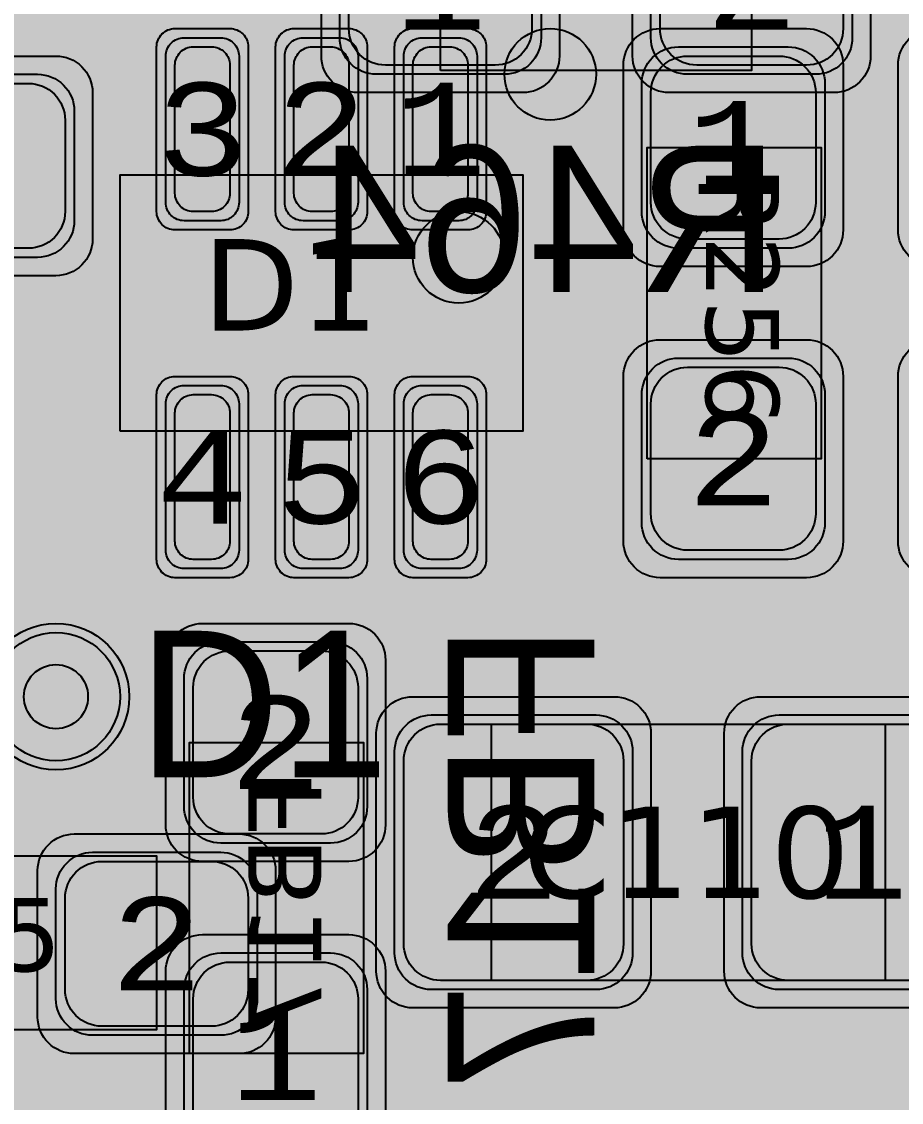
# Model space of a CAD drawing. Extents: x -28 to 199, y -61 to 255.
# Drawn here: x 36.11 to 40.92, y 164.88 to 170.79 of the extents above; entities that cross this region are included whole.
import ezdxf
from ezdxf.enums import TextEntityAlignment as Align

# ---------------------------------------------------------------- set-up
doc = ezdxf.new("R2010")
doc.units = 0
doc.header["$MEASUREMENT"] = 0
for name, color, linetype in [('ASSEMBLY_OUTLINES_BTM', 191, 'CONTINUOUS'), ('ASSEMBLY_OUTLINES_TOP', 102, 'CONTINUOUS'), ('ASSEMBLY_PART_NUMBERS_BTM', 191, 'CONTINUOUS'), ('ASSEMBLY_PART_NUMBERS_TOP', 102, 'CONTINUOUS'), ('ASSEMBLY_REF_DES_BTM', 191, 'CONTINUOUS'), ('ASSEMBLY_REF_DES_TOP', 102, 'CONTINUOUS'), ('DRILL_DRAWING', 21, 'CONTINUOUS'), ('GENERATED_SILKSCREEN_BTM', 255, 'CONTINUOUS'), ('GENERATED_SILKSCREEN_TOP', 140, 'CONTINUOUS'), ('PART_PADS_SMD_BTM', 10, 'CONTINUOUS'), ('PART_PADS_SMD_TOP', 150, 'CONTINUOUS'), ('PIN_NUMBERS_BTM', 8, 'CONTINUOUS'), ('PIN_NUMBERS_TOP', 8, 'CONTINUOUS'), ('PLACEMENT_OUTLINES_BTM', 222, 'CONTINUOUS'), ('PLACEMENT_OUTLINES_TOP', 130, 'CONTINUOUS'), ('PLANE_SHAPES_LAYER_2', 230, 'CONTINUOUS'), ('PLANE_SHAPES_LAYER_3', 81, 'CONTINUOUS'), ('SILKSCREEN_OUTLINES_BTM', 211, 'CONTINUOUS'), ('SILKSCREEN_OUTLINES_TOP', 150, 'CONTINUOUS'), ('SILKSCREEN_REF_DES_BTM', 211, 'CONTINUOUS'), ('SILKSCREEN_REF_DES_TOP', 150, 'CONTINUOUS'), ('SOLDERMASK_PADS_BTM', 12, 'CONTINUOUS'), ('SOLDERMASK_PADS_TOP', 180, 'CONTINUOUS'), ('SOLDERPASTE_PADS_BTM', 12, 'CONTINUOUS'), ('SOLDERPASTE_PADS_TOP', 180, 'CONTINUOUS'), ('TRACES_LAYER_2', 230, 'CONTINUOUS'), ('TRACES_LAYER_BOTTOM', 10, 'CONTINUOUS'), ('TRACES_LAYER_TOP', 150, 'CONTINUOUS'), ('VIA_HOLES_LAYER_2', 30, 'CONTINUOUS'), ('VIA_HOLES_LAYER_3', 30, 'CONTINUOUS'), ('VIA_HOLES_LAYER_BOTTOM', 30, 'CONTINUOUS'), ('VIA_HOLES_LAYER_TOP', 30, 'CONTINUOUS'), ('VIA_PADS_LAYER_2', 230, 'CONTINUOUS'), ('VIA_PADS_LAYER_3', 81, 'CONTINUOUS'), ('VIA_PADS_LAYER_BOTTOM', 10, 'CONTINUOUS'), ('VIA_PADS_LAYER_TOP', 150, 'CONTINUOUS')]:
    doc.layers.add(name, color=color, linetype=linetype)
doc.styles.add('COURIER_NEW', font='COUR.TTF')
doc.styles.add('VERDANA', font='verdana.TTF')
doc.styles.add('VERIBEST_GERBER_0', font='txt')

msp = doc.modelspace()

# ---------------------------------------------------------------- hatches: boundary and pattern name
at = {"layer": 'ASSEMBLY_OUTLINES_TOP'}
h = msp.add_hatch(color=256, dxfattribs=at)
edge = h.paths.add_edge_path()
edge.add_arc((38.5, 169.5), 0.25, 0, 360)
at = {"layer": 'GENERATED_SILKSCREEN_TOP'}
h = msp.add_hatch(color=256, dxfattribs=at)
edge = h.paths.add_edge_path()
edge.add_arc((39, 170.5), 0.25, 0, 360)
at = {"layer": 'PLANE_SHAPES_LAYER_2'}
h = msp.add_hatch(color=256, dxfattribs=at)
h.paths.add_polyline_path([(169.5, 129.25), (149.5, 129.25), (142.25, 122), (142.25, 90.5), (147.5, 90.5), (147.5, 80), (154, 80), (154, 69.25), (131.75, 69.25), (131.75, 73.25), (121.25, 73.25), (121.25, 81), (110.5, 81), (110.5, 125.75), (106.5, 125.75), (106.5, 128.75), (93.5, 128.75), (93.5, 120.25), (91.75, 120.25), (91.75, 121.5), (80, 121.5), (80, 118.25), (73.25, 118.25), (73.25, 124.5), (67.5, 124.5), (67.5, 128), (57.75, 128), (57.75, 120.25), (55.25, 120.25), (55.25, 121.5), (47.5, 121.5), (47.5, 119), (35, 119), (35, 134.75), (32.75, 134.75), (32.75, 159.75), (29.25, 159.75), (29.25, 175.25), (22.5, 175.25), (22.5, 195.25), (17.25, 195.25), (17.25, 198), (22.5, 198), (22.5, 216.5), (40.25, 216.5), (40.25, 235.5), (54.5, 235.5), (54.5, 254), (87.25, 254), (87.25, 236.25), (86.25, 236.25), (86.25, 228.75), (81, 228.75), (81, 218.75), (95.25, 218.75), (95.25, 194.5), (87, 194.5), (87, 172), (131.1, 172), (131.1, 208.75), (115.5, 208.75), (115.5, 213.75), (106.75, 213.75), (106.75, 218.75), (110.25, 222.25), (110.25, 226.25), (142.5, 226.25), (142.5, 221.5), (160.5, 221.5), (160.5, 240.75), (169.5, 240.75)])
h.paths.add_polyline_path([(35.5, 149.5), (41.75, 149.5), (41.75, 152), (39.25, 152), (39.25, 154), (37.75, 154), (37.75, 152), (35.5, 152)], flags=16)
h.paths.add_polyline_path([(37.5, 125.75), (37.5, 128.75), (42.75, 128.75), (42.75, 125.75)], flags=16)
h.paths.add_polyline_path([(52, 127.75), (52, 130.75), (54.25, 130.75), (54.25, 127.75)], flags=16)
h.paths.add_polyline_path([(50.75, 219.5), (50.75, 226.5), (71.75, 226.5), (71.75, 219.5)], flags=16)
h.paths.add_polyline_path([(66.5, 150.75), (66.5, 177.5), (72.25, 177.5), (72.25, 150.75)], flags=16)
h.paths.add_polyline_path([(47.25, 185.25), (73, 185.25), (73, 188.25), (70.25, 188.25), (70.25, 191), (47.25, 191)], flags=16)
h.paths.add_polyline_path([(84.5, 208), (84.5, 212.75), (85, 212.75), (85, 208)], flags=16)
h.paths.add_polyline_path([(61.5, 137.25), (87.75, 137.25), (87.75, 140.5), (84.75, 140.5), (84.75, 143), (61.5, 143)], flags=16)
h.paths.add_polyline_path([(88.75, 127), (88.75, 130), (91, 130), (91, 127)], flags=16)
h.paths.add_polyline_path([(85.5, 130.25), (85.5, 132.5), (91, 132.5), (91, 130.25)], flags=16)
h.paths.add_polyline_path([(108.75, 142.25), (135.75, 142.25), (135.75, 145.75), (132.25, 145.75), (132.25, 149), (108.75, 149)], flags=16)
h.paths.add_polyline_path([(114.25, 126.75), (140.75, 126.75), (140.75, 129.75), (137.25, 129.75), (137.25, 133), (114.25, 133)], flags=16)
h.paths.add_polyline_path([(155.25, 180.25), (166.25, 180.25), (166.25, 186.25), (152.25, 186.25), (152.25, 183), (155.25, 183)], flags=16)
at = {"layer": 'PLANE_SHAPES_LAYER_3'}
h = msp.add_hatch(color=256, dxfattribs=at)
h.paths.add_polyline_path([(169.5, 129.25), (149.5, 129.25), (142.25, 122), (142.25, 90.5), (147.5, 90.5), (147.5, 80), (154, 80), (154, 69.25), (131.75, 69.25), (131.75, 73.25), (121.25, 73.25), (121.25, 81), (110.5, 81), (110.5, 125.75), (106.5, 125.75), (106.5, 128.75), (93.5, 128.75), (93.5, 120.25), (91.75, 120.25), (91.75, 121.5), (80, 121.5), (80, 118.25), (73.25, 118.25), (73.25, 124.5), (67.5, 124.5), (67.5, 127.75), (58.25, 127.75), (58.25, 130.25), (88.75, 130.25), (88.75, 127), (91, 127), (91, 132.5), (55, 132.5), (55, 131.25), (52, 131.25), (52, 127.75), (55, 127.75), (55, 127.25), (57.75, 127.25), (57.75, 120.25), (55.25, 120.25), (55.25, 121.5), (47.5, 121.5), (47.5, 119), (35, 119), (35, 134.75), (32.75, 134.75), (32.75, 159.75), (29.25, 159.75), (29.25, 175.25), (22.5, 175.25), (22.5, 195.25), (17.25, 195.25), (17.25, 198), (22.5, 198), (22.5, 216.5), (40.25, 216.5), (40.25, 235.5), (54.5, 235.5), (54.5, 254), (87.25, 254), (87.25, 236.25), (86.25, 236.25), (86.25, 228.75), (81, 228.75), (81, 218.75), (95.25, 218.75), (95.25, 194.5), (87, 194.5), (87, 172), (131.1, 172), (131.1, 208.75), (115.5, 208.75), (115.5, 213.75), (106.75, 213.75), (106.75, 218.75), (110.25, 222.25), (110.25, 226.25), (142.5, 226.25), (142.5, 221.5), (160.5, 221.5), (160.5, 240.75), (169.5, 240.75)])
h.paths.add_polyline_path([(35.5, 149.5), (41.75, 149.5), (41.75, 152), (39.25, 152), (39.25, 154), (37.75, 154), (37.75, 152), (35.5, 152)], flags=16)
h.paths.add_polyline_path([(37.5, 125.75), (37.5, 128.75), (42.75, 128.75), (42.75, 125.75)], flags=16)
h.paths.add_polyline_path([(50.75, 219.5), (50.75, 226.5), (71.75, 226.5), (71.75, 219.5)], flags=16)
h.paths.add_polyline_path([(66.5, 150.75), (66.5, 177.5), (72.25, 177.5), (72.25, 150.75)], flags=16)
h.paths.add_polyline_path([(47.25, 185.25), (73, 185.25), (73, 188.25), (70.25, 188.25), (70.25, 191), (47.25, 191)], flags=16)
h.paths.add_polyline_path([(84.5, 208), (84.5, 212.75), (85, 212.75), (85, 208)], flags=16)
h.paths.add_polyline_path([(61.5, 137.25), (87.75, 137.25), (87.75, 140.5), (84.75, 140.5), (84.75, 143), (61.5, 143)], flags=16)
h.paths.add_polyline_path([(108.75, 142.25), (135.75, 142.25), (135.75, 145.75), (132.25, 145.75), (132.25, 149), (108.75, 149)], flags=16)
h.paths.add_polyline_path([(114.25, 126.75), (140.75, 126.75), (140.75, 129.75), (137.25, 129.75), (137.25, 133), (114.25, 133)], flags=16)
h.paths.add_polyline_path([(155.25, 180.25), (166.25, 180.25), (166.25, 186.25), (152.25, 186.25), (152.25, 183), (155.25, 183)], flags=16)
at = {"layer": 'SILKSCREEN_OUTLINES_TOP'}
h = msp.add_hatch(color=256, dxfattribs=at)
edge = h.paths.add_edge_path()
edge.add_arc((39, 170.5), 0.25, 0, 360)
at = {"layer": 'VIA_HOLES_LAYER_2'}
h = msp.add_hatch(color=256, dxfattribs=at)
edge = h.paths.add_edge_path()
edge.add_arc((36.3, 167.1), 0.175, 0, 360)
at = {"layer": 'VIA_HOLES_LAYER_3'}
h = msp.add_hatch(color=256, dxfattribs=at)
edge = h.paths.add_edge_path()
edge.add_arc((36.3, 167.1), 0.175, 0, 360)
at = {"layer": 'VIA_HOLES_LAYER_BOTTOM'}
h = msp.add_hatch(color=256, dxfattribs=at)
edge = h.paths.add_edge_path()
edge.add_arc((36.3, 167.1), 0.175, 0, 360)
at = {"layer": 'VIA_HOLES_LAYER_TOP'}
h = msp.add_hatch(color=256, dxfattribs=at)
edge = h.paths.add_edge_path()
edge.add_arc((36.3, 167.1), 0.175, 0, 360)

# ---------------------------------------------------------------- linework, layer by layer
at = {"layer": 'ASSEMBLY_OUTLINES_BTM'}
for points in [[(38.4, 170.52), (38.4, 171.47), (40.1, 171.47), (40.1, 170.52)], [(37.03, 165.15), (37.03, 166.85), (37.98, 166.85), (37.98, 165.15)]]:
    msp.add_lwpolyline(points, close=True, dxfattribs=at)
at = {"layer": 'ASSEMBLY_OUTLINES_TOP'}
for points in [[(39.53, 168.4), (39.53, 170.1), (40.48, 170.1), (40.48, 168.4)], [(38.68, 165.55), (38.68, 166.95), (40.83, 166.95), (40.83, 165.55)], [(35.15, 165.28), (35.15, 166.23), (36.85, 166.23), (36.85, 165.28)]]:
    msp.add_lwpolyline(points, close=True, dxfattribs=at)
at = {"layer": 'ASSEMBLY_OUTLINES_TOP', "const_width": 0.1}
msp.add_lwpolyline([(36.65, 168.55), (36.65, 169.95), (38.85, 169.95), (38.85, 168.55)], close=True, dxfattribs=at)
at = {"layer": 'ASSEMBLY_OUTLINES_TOP'}
msp.add_circle((38.5, 169.5), 0.25, dxfattribs=at)
at = {"layer": 'GENERATED_SILKSCREEN_BTM', "const_width": 0.15}
for points in [[(39.542098, 170.519995), (38.957902, 170.519995, 1.22306e-05), (38.957911, 170.520005), (39.542089, 170.520005, 1.22306e-05), (39.542098, 170.519995)], [(37.030005, 165.716164, 1.1642e-05), (37.029995, 165.716156), (37.029995, 166.283844, 1.1642e-05), (37.030005, 166.283836), (37.030005, 165.716164)], [(37.980005, 165.707902, 1.22306e-05), (37.979995, 165.707911), (37.979995, 166.292089, 1.22306e-05), (37.980005, 166.292098), (37.980005, 165.707902)]]:
    msp.add_lwpolyline(points, format="xyb", dxfattribs=at)
for points in [[(37.8188, 169.5876), (37.3884, 170.0164), (37.3884, 169.5876), (37.8188, 169.5876)], [(38.1988, 170.0932), (38.0644, 169.9836), (38.0612, 169.9796), (38.0596, 169.9732), (38.0604, 169.9684), (38.062, 169.9644), (38.0644, 169.9612), (38.0684, 169.958), (38.0724, 169.9556), (38.0764, 169.9548), (38.0804, 169.9548), (38.0836, 169.9572), (38.2148, 170.0636), (38.474, 170.0636), (38.5972, 169.9628), (38.5972, 169.6756), (38.4884, 169.7644), (38.4852, 169.7652), (38.4836, 169.766), (38.4828, 169.766), (38.4828, 169.7668), (38.4788, 169.7676), (38.2092, 169.7676), (38.206, 169.7668), (38.206, 169.766), (38.2044, 169.766), (38.202, 169.7652), (38.1996, 169.7644), (38.0644, 169.6556), (38.0636, 169.6532), (38.062, 169.6524), (38.0612, 169.6516), (38.0612, 169.65), (38.0596, 169.6444), (38.0588, 169.642), (38.0588, 169.422), (38.0596, 169.418), (38.0612, 169.4148), (38.062, 169.4116), (38.0644, 169.4092), (38.1988, 169.2996), (38.2028, 169.298), (38.2036, 169.2972), (38.206, 169.2972), (38.2068, 169.2964), (38.2076, 169.2964), (38.2092, 169.2964), (38.4788, 169.2964), (38.482, 169.2972), (38.4852, 169.298), (38.4884, 169.2996), (38.6228, 169.4092), (38.6252, 169.4108), (38.626, 169.4116), (38.6276, 169.414), (38.6292, 169.4196), (38.63, 169.422), (38.63, 169.9708), (38.6292, 169.9748), (38.6276, 169.978), (38.626, 169.9796), (38.6252, 169.9812), (38.6228, 169.9836), (38.4884, 170.0932), (38.4852, 170.094), (38.4836, 170.0948), (38.482, 170.0956), (38.4788, 170.0964), (38.2092, 170.0964), (38.206, 170.0956), (38.2044, 170.0948), (38.202, 170.094), (38.1988, 170.0932)], [(39.3308, 169.5876), (38.9004, 170.0164), (38.9004, 169.5876), (39.3308, 169.5876)], [(39.5756, 169.7924), (39.5732, 169.794), (39.5724, 169.798), (39.5708, 169.802), (39.57, 169.806), (39.57, 169.9708), (39.5708, 169.9748), (39.5724, 169.9772), (39.5724, 169.9796), (39.5732, 169.9804), (39.5748, 169.9812), (39.5756, 169.9828), (39.7116, 170.0932), (39.7156, 170.0948), (39.7188, 170.0956), (39.722, 170.0964), (40.1252, 170.0964), (40.1324, 170.0948), (40.1372, 170.0908), (40.1412, 170.086), (40.1428, 170.0804), (40.1428, 169.3124), (40.1412, 169.306), (40.1372, 169.302), (40.1324, 169.2996), (40.1268, 169.2988), (40.1204, 169.2996), (40.1148, 169.302), (40.1108, 169.306), (40.1092, 169.3124), (40.1092, 169.6804), (39.7332, 169.6804), (39.602, 169.3076), (39.5988, 169.302), (39.5932, 169.2988), (39.5876, 169.298), (39.582, 169.2996), (39.5772, 169.302), (39.5732, 169.306), (39.5716, 169.3116), (39.5724, 169.318), (39.7036, 169.6908), (39.5756, 169.7924)], [(37.3884, 169.3124), (37.3876, 169.306), (37.3836, 169.302), (37.378, 169.2996), (37.3724, 169.2988), (37.3668, 169.2996), (37.362, 169.302), (37.358, 169.306), (37.3564, 169.3124), (37.3564, 169.5548), (37.3188, 169.5548), (37.3132, 169.5564), (37.3084, 169.5596), (37.306, 169.5652), (37.3052, 169.5708), (37.306, 169.5772), (37.3084, 169.5828), (37.3132, 169.5868), (37.3188, 169.5876), (37.3564, 169.5876), (37.3564, 170.058), (37.3572, 170.062), (37.3596, 170.0652), (37.3628, 170.0684), (37.3668, 170.0708), (37.3716, 170.0724), (37.3764, 170.0732), (37.3804, 170.0724), (37.3844, 170.0692), (37.87, 169.5836), (37.8732, 169.5788), (37.8748, 169.574), (37.874, 169.5692), (37.8708, 169.5636), (37.8692, 169.5596), (37.866, 169.5572), (37.8628, 169.5556), (37.8588, 169.5548), (37.3884, 169.5548), (37.3884, 169.3124)], [(38.9004, 169.3124), (38.8996, 169.306), (38.8956, 169.302), (38.89, 169.2996), (38.8844, 169.2988), (38.8788, 169.2996), (38.874, 169.302), (38.87, 169.306), (38.8684, 169.3124), (38.8684, 169.5548), (38.8308, 169.5548), (38.8252, 169.5564), (38.8204, 169.5596), (38.818, 169.5652), (38.8172, 169.5708), (38.818, 169.5772), (38.8204, 169.5828), (38.8252, 169.5868), (38.8308, 169.5876), (38.8684, 169.5876), (38.8684, 170.058), (38.8692, 170.062), (38.8716, 170.0652), (38.8748, 170.0684), (38.8788, 170.0708), (38.8836, 170.0724), (38.8884, 170.0732), (38.8924, 170.0724), (38.8964, 170.0692), (39.382, 169.5836), (39.3852, 169.5788), (39.3868, 169.574), (39.386, 169.5692), (39.3828, 169.5636), (39.3812, 169.5596), (39.378, 169.5572), (39.3748, 169.5556), (39.3708, 169.5548), (38.9004, 169.5548), (38.9004, 169.3124)], [(40.1092, 170.0636), (39.7268, 170.0636), (39.602, 169.9628), (39.602, 169.814), (39.7268, 169.7124), (40.1092, 169.7124), (40.1092, 170.0636)], [(38.5972, 169.634), (38.5972, 169.43), (38.474, 169.3292), (38.2156, 169.3292), (38.0908, 169.43), (38.0908, 169.634), (38.2156, 169.7356), (38.474, 169.7356), (38.5972, 169.634)], [(38.4696, 166.8364), (38.468, 166.8308), (38.4648, 166.826), (38.4592, 166.8236), (38.4536, 166.8228), (38.4472, 166.8236), (38.4416, 166.826), (38.4384, 166.8308), (38.4368, 166.8364), (38.4368, 167.3764), (38.4384, 167.382), (38.4424, 167.386), (38.4472, 167.3908), (38.4528, 167.3924), (39.2208, 167.3924), (39.2264, 167.3908), (39.2312, 167.3868), (39.2336, 167.382), (39.2344, 167.3764), (39.2336, 167.37), (39.2312, 167.3644), (39.2264, 167.3604), (39.2208, 167.3588), (38.8168, 167.3588), (38.8168, 166.9964), (38.816, 166.9908), (38.812, 166.986), (38.8064, 166.9836), (38.8008, 166.9828), (38.7944, 166.9836), (38.7888, 166.986), (38.7856, 166.9908), (38.784, 166.9964), (38.784, 167.3588), (38.4696, 167.3588), (38.4696, 166.8364)], [(38.5568, 166.0908), (38.4424, 166.194), (38.4384, 166.1996), (38.4368, 166.2052), (38.4368, 166.6204), (38.4384, 166.626), (38.4416, 166.6308), (38.4472, 166.6348), (38.4528, 166.6364), (38.8024, 166.6364), (38.8048, 166.6364), (38.8072, 166.6364), (39.2208, 166.6364), (39.2264, 166.6348), (39.232, 166.6308), (39.236, 166.626), (39.2368, 166.6204), (39.2368, 166.2004), (39.1224, 166.0692), (39.1176, 166.066), (39.1112, 166.0644), (38.94, 166.0644), (38.8072, 166.182), (38.74, 166.098), (38.7368, 166.0956), (38.7328, 166.0932), (38.7288, 166.0916), (38.7264, 166.0908), (38.5568, 166.0908)], [(38.4696, 166.6028), (38.4696, 166.2132), (38.5688, 166.1236), (38.7176, 166.1236), (38.7888, 166.2116), (38.7888, 166.6028), (38.4696, 166.6028)], [(38.8216, 166.6028), (38.8216, 166.214), (38.9536, 166.0964), (39.104, 166.0964), (39.204, 166.2116), (39.204, 166.6028), (38.8216, 166.6028)], [(39.204, 165.7644), (39.2056, 165.7708), (39.2088, 165.774), (39.2144, 165.7764), (39.2208, 165.7772), (39.2264, 165.7764), (39.232, 165.774), (39.236, 165.7708), (39.2368, 165.7644), (39.2368, 165.4524), (39.236, 165.4468), (39.232, 165.442), (39.2264, 165.4396), (39.2208, 165.4388), (39.2144, 165.4396), (39.2088, 165.442), (39.2056, 165.4468), (39.204, 165.4524), (39.204, 165.5932), (38.4528, 165.5932), (38.4472, 165.594), (38.4432, 165.5964), (38.4408, 165.6004), (38.44, 165.606), (38.4392, 165.61), (38.4392, 165.614), (38.4408, 165.6172), (38.444, 165.6204), (38.6632, 165.7764), (38.6688, 165.7788), (38.6744, 165.7788), (38.6792, 165.7764), (38.6832, 165.7724), (38.6864, 165.7676), (38.688, 165.762), (38.688, 165.7588), (38.6864, 165.7564), (38.6848, 165.754), (38.6824, 165.7524), (38.5032, 165.6244), (39.204, 165.6244), (39.204, 165.7644)], [(38.4368, 164.5964), (38.4368, 165.1364), (38.4384, 165.142), (38.4424, 165.146), (38.4472, 165.1492), (38.4536, 165.15), (38.4592, 165.1492), (38.4648, 165.146), (38.4688, 165.142), (38.4696, 165.1364), (38.4696, 164.6236), (39.2128, 165.0412)], [(39.2128, 165.0412), (39.2184, 165.0428), (39.224, 165.042), (39.2288, 165.038), (39.232, 165.034), (39.2336, 165.0284), (39.2344, 165.0228), (39.232, 165.018), (39.228, 165.014), (38.4608, 164.5828)]]:
    msp.add_lwpolyline(points, dxfattribs=at)
at = {"layer": 'GENERATED_SILKSCREEN_TOP', "const_width": 0.15}
for points in [[(36.825, 169.949995), (36.650005, 169.949995), (36.650005, 168.550005), (36.825, 168.550005), (36.825, 168.549995), (36.65, 168.549995, -0.4142135624), (36.649995, 168.55), (36.649995, 169.95, -0.4142135624), (36.65, 169.950005), (36.825, 169.950005), (36.825, 169.949995)], [(38.850005, 168.55, -0.4142135624), (38.85, 168.549995), (38.675, 168.549995), (38.675, 168.550005), (38.849995, 168.550005), (38.849995, 169.949995), (38.675, 169.949995), (38.675, 169.950005), (38.85, 169.950005, -0.4142135624), (38.850005, 169.95), (38.850005, 168.55)], [(39.530005, 168.966164, 1.1642e-05), (39.529995, 168.966156), (39.529995, 169.533844, 1.1642e-05), (39.530005, 169.533836), (39.530005, 168.966164)], [(40.480005, 168.957902, 1.22306e-05), (40.479995, 168.957911), (40.479995, 169.542089, 1.22306e-05), (40.480005, 169.542098), (40.480005, 168.957902)], [(40.019515, 166.950005, 1.10969e-05), (40.019508, 166.949995), (39.480492, 166.949995, 1.10969e-05), (39.480485, 166.950005), (40.019515, 166.950005)], [(36.292098, 166.230005, 1.22306e-05), (36.292089, 166.229995), (35.707911, 166.229995, 1.22306e-05), (35.707902, 166.230005), (36.292098, 166.230005)], [(40.019515, 165.549995), (39.480485, 165.549995, 1.10969e-05), (39.480492, 165.550005), (40.019508, 165.550005, 1.10969e-05), (40.019515, 165.549995)], [(36.283844, 165.279995), (35.716156, 165.279995, 1.1642e-05), (35.716164, 165.280005), (36.283836, 165.280005, 1.1642e-05), (36.283844, 165.279995)]]:
    msp.add_lwpolyline(points, format="xyb", dxfattribs=at)
for points in [[(37.375, 169.949995), (37.375, 169.950005), (37.475, 169.950005), (37.475, 169.949995)], [(38.025, 169.949995), (38.025, 169.950005), (38.125, 169.950005), (38.125, 169.949995)], [(37.375, 168.549995), (37.375, 168.550005), (37.475, 168.550005), (37.475, 168.549995)], [(38.025, 168.549995), (38.025, 168.550005), (38.125, 168.550005), (38.125, 168.549995)]]:
    msp.add_lwpolyline(points, close=True, dxfattribs=at)
for points in [[(37.7288, 166.6792), (37.7224, 166.6776), (37.7192, 166.6744), (37.7168, 166.6688), (37.716, 166.6624), (37.7168, 166.6568), (37.7192, 166.6512), (37.7224, 166.6472), (37.7288, 166.6464), (38.0408, 166.6464), (38.0464, 166.6472), (38.0512, 166.6512), (38.0536, 166.6568), (38.0544, 166.6624), (38.0536, 166.6688), (38.0512, 166.6744), (38.0464, 166.6776), (38.0408, 166.6792), (37.9, 166.6792), (37.9, 167.4304), (37.8992, 167.436), (37.8968, 167.44), (37.8928, 167.4424), (37.8872, 167.4432), (37.8832, 167.444), (37.8792, 167.444), (37.876, 167.4424), (37.8728, 167.4392), (37.7168, 167.22), (37.7144, 167.2144), (37.7144, 167.2088), (37.7168, 167.204), (37.7208, 167.2), (37.7256, 167.1968), (37.7312, 167.1952), (37.7344, 167.1952), (37.7368, 167.196), (37.7408, 167.2008), (37.8688, 167.38), (37.8688, 166.6792), (37.7288, 166.6792)], [(37.288, 167.4432), (37.284, 167.4448), (37.2808, 167.4456), (37.2776, 167.4464), (36.8728, 167.4464), (36.8672, 167.4448), (36.8624, 167.4408), (36.8584, 167.436), (36.8568, 167.4304), (36.8568, 166.6624), (36.8584, 166.656), (36.8624, 166.652), (36.8672, 166.6472), (36.8728, 166.6464), (37.2776, 166.6464), (37.2808, 166.6464), (37.2824, 166.6472), (37.284, 166.648), (37.288, 166.6496), (37.4232, 166.7592), (37.4256, 166.7624), (37.4264, 166.764), (37.428, 166.768), (37.4288, 166.772), (37.4288, 167.3208), (37.428, 167.3248), (37.4264, 167.3272), (37.4264, 167.3296), (37.4256, 167.3304), (37.424, 167.3312), (37.4232, 167.3328), (37.288, 167.4432)], [(36.8904, 167.4136), (37.272, 167.4136), (37.3968, 167.3128), (37.3968, 166.78), (37.272, 166.6792), (36.8904, 166.6792), (36.8904, 167.4136)]]:
    msp.add_lwpolyline(points, dxfattribs=at)
at = {"layer": 'GENERATED_SILKSCREEN_TOP'}
msp.add_circle((39, 170.5), 0.25, dxfattribs=at)
at = {"layer": 'PART_PADS_SMD_BTM'}
for points in [[(37.85, 171.3, -0.4142135624), (38.05, 171.5), (38.75, 171.5, -0.4142135624), (38.95, 171.3), (38.95, 170.7, -0.4142135624), (38.75, 170.5), (38.05, 170.5, -0.4142135624), (37.85, 170.7)], [(39.55, 171.3, -0.4142135624), (39.75, 171.5), (40.45, 171.5, -0.4142135624), (40.65, 171.3), (40.65, 170.7, -0.4142135624), (40.45, 170.5), (39.75, 170.5, -0.4142135624), (39.55, 170.7)], [(36.4, 169.7, -0.4142135624), (36.2, 169.5), (35.5, 169.5, -0.4142135624), (35.3, 169.7), (35.3, 170.3, -0.4142135624), (35.5, 170.5), (36.2, 170.5, -0.4142135624), (36.4, 170.3)], [(37.2, 166.3, -0.4142135624), (37, 166.5), (37, 167.2, -0.4142135624), (37.2, 167.4), (37.8, 167.4, -0.4142135624), (38, 167.2), (38, 166.5, -0.4142135624), (37.8, 166.3)], [(37.2, 164.6, -0.4142135624), (37, 164.8), (37, 165.5, -0.4142135624), (37.2, 165.7), (37.8, 165.7, -0.4142135624), (38, 165.5), (38, 164.8, -0.4142135624), (37.8, 164.6)]]:
    msp.add_lwpolyline(points, format="xyb", close=True, dxfattribs=at)
at = {"layer": 'PART_PADS_SMD_TOP'}
for points in [[(37.2, 170.7, -0.4142135624), (37.3, 170.6), (37.3, 169.8, -0.4142135624), (37.2, 169.7), (37, 169.7, -0.4142135624), (36.9, 169.8), (36.9, 170.6, -0.4142135624), (37, 170.7)], [(37.85, 170.7, -0.4142135624), (37.95, 170.6), (37.95, 169.8, -0.4142135624), (37.85, 169.7), (37.65, 169.7, -0.4142135624), (37.55, 169.8), (37.55, 170.6, -0.4142135624), (37.65, 170.7)], [(38.5, 170.7, -0.4142135624), (38.6, 170.6), (38.6, 169.8, -0.4142135624), (38.5, 169.7), (38.3, 169.7, -0.4142135624), (38.2, 169.8), (38.2, 170.6, -0.4142135624), (38.3, 170.7)], [(40.3, 170.65, -0.4142135624), (40.5, 170.45), (40.5, 169.75, -0.4142135624), (40.3, 169.55), (39.7, 169.55, -0.4142135624), (39.5, 169.75), (39.5, 170.45, -0.4142135624), (39.7, 170.65)], [(40.3, 168.95, -0.4142135624), (40.5, 168.75), (40.5, 168.05, -0.4142135624), (40.3, 167.85), (39.7, 167.85, -0.4142135624), (39.5, 168.05), (39.5, 168.75, -0.4142135624), (39.7, 168.95)], [(37.2, 168.8, -0.4142135624), (37.3, 168.7), (37.3, 167.9, -0.4142135624), (37.2, 167.8), (37, 167.8, -0.4142135624), (36.9, 167.9), (36.9, 168.7, -0.4142135624), (37, 168.8)], [(37.85, 168.8, -0.4142135624), (37.95, 168.7), (37.95, 167.9, -0.4142135624), (37.85, 167.8), (37.65, 167.8, -0.4142135624), (37.55, 167.9), (37.55, 168.7, -0.4142135624), (37.65, 168.8)], [(38.5, 168.8, -0.4142135624), (38.6, 168.7), (38.6, 167.9, -0.4142135624), (38.5, 167.8), (38.3, 167.8, -0.4142135624), (38.2, 167.9), (38.2, 168.7, -0.4142135624), (38.3, 168.8)], [(39.25, 167, -0.4142135624), (39.45, 166.8), (39.45, 165.7, -0.4142135624), (39.25, 165.5), (38.35, 165.5, -0.4142135624), (38.15, 165.7), (38.15, 166.8, -0.4142135624), (38.35, 167)], [(41.15, 167, -0.4142135624), (41.35, 166.8), (41.35, 165.7, -0.4142135624), (41.15, 165.5), (40.25, 165.5, -0.4142135624), (40.05, 165.7), (40.05, 166.8, -0.4142135624), (40.25, 167)], [(36.3, 166.05, -0.4142135624), (36.5, 166.25), (37.2, 166.25, -0.4142135624), (37.4, 166.05), (37.4, 165.45, -0.4142135624), (37.2, 165.25), (36.5, 165.25, -0.4142135624), (36.3, 165.45)]]:
    msp.add_lwpolyline(points, format="xyb", close=True, dxfattribs=at)
at = {"layer": 'PLACEMENT_OUTLINES_BTM'}
for points in [[(38.4, 170.52), (38.4, 171.47), (40.1, 171.47), (40.1, 170.52)], [(37.03, 165.15), (37.03, 166.85), (37.98, 166.85), (37.98, 165.15)]]:
    msp.add_lwpolyline(points, close=True, dxfattribs=at)
at = {"layer": 'PLACEMENT_OUTLINES_TOP'}
for points in [[(39.53, 168.4), (39.53, 170.1), (40.48, 170.1), (40.48, 168.4)], [(36.65, 168.55), (36.65, 169.95), (38.85, 169.95), (38.85, 168.55)], [(38.68, 165.55), (38.68, 166.95), (40.83, 166.95), (40.83, 165.55)], [(35.15, 165.28), (35.15, 166.23), (36.85, 166.23), (36.85, 165.28)]]:
    msp.add_lwpolyline(points, close=True, dxfattribs=at)
at = {"layer": 'SILKSCREEN_OUTLINES_BTM'}
for points in [[(38.4, 170.52), (38.4, 171.47), (40.1, 171.47), (40.1, 170.52)], [(37.03, 165.15), (37.03, 166.85), (37.98, 166.85), (37.98, 165.15)]]:
    msp.add_lwpolyline(points, close=True, dxfattribs=at)
at = {"layer": 'SILKSCREEN_OUTLINES_TOP'}
for points in [[(39.53, 168.4), (39.53, 170.1), (40.48, 170.1), (40.48, 168.4)], [(36.65, 168.55), (36.65, 169.95), (38.85, 169.95), (38.85, 168.55)], [(38.68, 165.55), (38.68, 166.95), (40.83, 166.95), (40.83, 165.55)], [(35.15, 165.28), (35.15, 166.23), (36.85, 166.23), (36.85, 165.28)]]:
    msp.add_lwpolyline(points, close=True, dxfattribs=at)
msp.add_circle((39, 170.5), 0.25, dxfattribs=at)
at = {"layer": 'SOLDERMASK_PADS_BTM'}
for points in [[(37.75, 171.4, -0.4142135624), (37.95, 171.6), (38.85, 171.6, -0.4142135624), (39.05, 171.4), (39.05, 170.6, -0.4142135624), (38.85, 170.4), (37.95, 170.4, -0.4142135624), (37.75, 170.6)], [(39.45, 171.4, -0.4142135624), (39.65, 171.6), (40.55, 171.6, -0.4142135624), (40.75, 171.4), (40.75, 170.6, -0.4142135624), (40.55, 170.4), (39.65, 170.4, -0.4142135624), (39.45, 170.6)], [(36.5, 169.6, -0.4142135624), (36.3, 169.4), (35.4, 169.4, -0.4142135624), (35.2, 169.6), (35.2, 170.4, -0.4142135624), (35.4, 170.6), (36.3, 170.6, -0.4142135624), (36.5, 170.4)], [(37.1, 166.2, -0.4142135624), (36.9, 166.4), (36.9, 167.3, -0.4142135624), (37.1, 167.5), (37.9, 167.5, -0.4142135624), (38.1, 167.3), (38.1, 166.4, -0.4142135624), (37.9, 166.2)], [(37.1, 164.5, -0.4142135624), (36.9, 164.7), (36.9, 165.6, -0.4142135624), (37.1, 165.8), (37.9, 165.8, -0.4142135624), (38.1, 165.6), (38.1, 164.7, -0.4142135624), (37.9, 164.5)]]:
    msp.add_lwpolyline(points, format="xyb", close=True, dxfattribs=at)
at = {"layer": 'SOLDERMASK_PADS_TOP'}
for points in [[(37.25, 170.75, -0.4142135624), (37.35, 170.65), (37.35, 169.75, -0.4142135624), (37.25, 169.65), (36.95, 169.65, -0.4142135624), (36.85, 169.75), (36.85, 170.65, -0.4142135624), (36.95, 170.75)], [(37.9, 170.75, -0.4142135624), (38, 170.65), (38, 169.75, -0.4142135624), (37.9, 169.65), (37.6, 169.65, -0.4142135624), (37.5, 169.75), (37.5, 170.65, -0.4142135624), (37.6, 170.75)], [(38.55, 170.75, -0.4142135624), (38.65, 170.65), (38.65, 169.75, -0.4142135624), (38.55, 169.65), (38.25, 169.65, -0.4142135624), (38.15, 169.75), (38.15, 170.65, -0.4142135624), (38.25, 170.75)], [(40.4, 170.75, -0.4142135624), (40.6, 170.55), (40.6, 169.65, -0.4142135624), (40.4, 169.45), (39.6, 169.45, -0.4142135624), (39.4, 169.65), (39.4, 170.55, -0.4142135624), (39.6, 170.75)], [(41.9, 170.75, -0.4142135624), (42.1, 170.55), (42.1, 169.65, -0.4142135624), (41.9, 169.45), (41.1, 169.45, -0.4142135624), (40.9, 169.65), (40.9, 170.55, -0.4142135624), (41.1, 170.75)], [(40.4, 169.05, -0.4142135624), (40.6, 168.85), (40.6, 167.95, -0.4142135624), (40.4, 167.75), (39.6, 167.75, -0.4142135624), (39.4, 167.95), (39.4, 168.85, -0.4142135624), (39.6, 169.05)], [(41.9, 169.05, -0.4142135624), (42.1, 168.85), (42.1, 167.95, -0.4142135624), (41.9, 167.75), (41.1, 167.75, -0.4142135624), (40.9, 167.95), (40.9, 168.85, -0.4142135624), (41.1, 169.05)], [(37.25, 168.85, -0.4142135624), (37.35, 168.75), (37.35, 167.85, -0.4142135624), (37.25, 167.75), (36.95, 167.75, -0.4142135624), (36.85, 167.85), (36.85, 168.75, -0.4142135624), (36.95, 168.85)], [(37.9, 168.85, -0.4142135624), (38, 168.75), (38, 167.85, -0.4142135624), (37.9, 167.75), (37.6, 167.75, -0.4142135624), (37.5, 167.85), (37.5, 168.75, -0.4142135624), (37.6, 168.85)], [(38.55, 168.85, -0.4142135624), (38.65, 168.75), (38.65, 167.85, -0.4142135624), (38.55, 167.75), (38.25, 167.75, -0.4142135624), (38.15, 167.85), (38.15, 168.75, -0.4142135624), (38.25, 168.85)], [(39.35, 167.1, -0.4142135624), (39.55, 166.9), (39.55, 165.6, -0.4142135624), (39.35, 165.4), (38.25, 165.4, -0.4142135624), (38.05, 165.6), (38.05, 166.9, -0.4142135624), (38.25, 167.1)], [(41.25, 167.1, -0.4142135624), (41.45, 166.9), (41.45, 165.6, -0.4142135624), (41.25, 165.4), (40.15, 165.4, -0.4142135624), (39.95, 165.6), (39.95, 166.9, -0.4142135624), (40.15, 167.1)], [(36.2, 166.15, -0.4142135624), (36.4, 166.35), (37.3, 166.35, -0.4142135624), (37.5, 166.15), (37.5, 165.35, -0.4142135624), (37.3, 165.15), (36.4, 165.15, -0.4142135624), (36.2, 165.35)]]:
    msp.add_lwpolyline(points, format="xyb", close=True, dxfattribs=at)
at = {"layer": 'SOLDERPASTE_PADS_BTM'}
for points in [[(37.9, 171.25, -0.4142135624), (38.1, 171.45), (38.7, 171.45, -0.4142135624), (38.9, 171.25), (38.9, 170.75, -0.4142135624), (38.7, 170.55), (38.1, 170.55, -0.4142135624), (37.9, 170.75)], [(39.6, 171.25, -0.4142135624), (39.8, 171.45), (40.4, 171.45, -0.4142135624), (40.6, 171.25), (40.6, 170.75, -0.4142135624), (40.4, 170.55), (39.8, 170.55, -0.4142135624), (39.6, 170.75)], [(36.35, 169.75, -0.4142135624), (36.15, 169.55), (35.55, 169.55, -0.4142135624), (35.35, 169.75), (35.35, 170.25, -0.4142135624), (35.55, 170.45), (36.15, 170.45, -0.4142135624), (36.35, 170.25)], [(37.25, 166.35, -0.4142135624), (37.05, 166.55), (37.05, 167.15, -0.4142135624), (37.25, 167.35), (37.75, 167.35, -0.4142135624), (37.95, 167.15), (37.95, 166.55, -0.4142135624), (37.75, 166.35)], [(37.25, 164.65, -0.4142135624), (37.05, 164.85), (37.05, 165.45, -0.4142135624), (37.25, 165.65), (37.75, 165.65, -0.4142135624), (37.95, 165.45), (37.95, 164.85, -0.4142135624), (37.75, 164.65)]]:
    msp.add_lwpolyline(points, format="xyb", close=True, dxfattribs=at)
at = {"layer": 'SOLDERPASTE_PADS_TOP'}
for points in [[(37.15, 170.65, -0.4142135624), (37.25, 170.55), (37.25, 169.85, -0.4142135624), (37.15, 169.75), (37.05, 169.75, -0.4142135624), (36.95, 169.85), (36.95, 170.55, -0.4142135624), (37.05, 170.65)], [(37.8, 170.65, -0.4142135624), (37.9, 170.55), (37.9, 169.85, -0.4142135624), (37.8, 169.75), (37.7, 169.75, -0.4142135624), (37.6, 169.85), (37.6, 170.55, -0.4142135624), (37.7, 170.65)], [(38.45, 170.65, -0.4142135624), (38.55, 170.55), (38.55, 169.85, -0.4142135624), (38.45, 169.75), (38.35, 169.75, -0.4142135624), (38.25, 169.85), (38.25, 170.55, -0.4142135624), (38.35, 170.65)], [(40.25, 170.6, -0.4142135624), (40.45, 170.4), (40.45, 169.8, -0.4142135624), (40.25, 169.6), (39.75, 169.6, -0.4142135624), (39.55, 169.8), (39.55, 170.4, -0.4142135624), (39.75, 170.6)], [(40.25, 168.9, -0.4142135624), (40.45, 168.7), (40.45, 168.1, -0.4142135624), (40.25, 167.9), (39.75, 167.9, -0.4142135624), (39.55, 168.1), (39.55, 168.7, -0.4142135624), (39.75, 168.9)], [(37.15, 168.75, -0.4142135624), (37.25, 168.65), (37.25, 167.95, -0.4142135624), (37.15, 167.85), (37.05, 167.85, -0.4142135624), (36.95, 167.95), (36.95, 168.65, -0.4142135624), (37.05, 168.75)], [(37.8, 168.75, -0.4142135624), (37.9, 168.65), (37.9, 167.95, -0.4142135624), (37.8, 167.85), (37.7, 167.85, -0.4142135624), (37.6, 167.95), (37.6, 168.65, -0.4142135624), (37.7, 168.75)], [(38.45, 168.75, -0.4142135624), (38.55, 168.65), (38.55, 167.95, -0.4142135624), (38.45, 167.85), (38.35, 167.85, -0.4142135624), (38.25, 167.95), (38.25, 168.65, -0.4142135624), (38.35, 168.75)], [(39.2, 166.95, -0.4142135624), (39.4, 166.75), (39.4, 165.75, -0.4142135624), (39.2, 165.55), (38.4, 165.55, -0.4142135624), (38.2, 165.75), (38.2, 166.75, -0.4142135624), (38.4, 166.95)], [(41.1, 166.95, -0.4142135624), (41.3, 166.75), (41.3, 165.75, -0.4142135624), (41.1, 165.55), (40.3, 165.55, -0.4142135624), (40.1, 165.75), (40.1, 166.75, -0.4142135624), (40.3, 166.95)], [(36.35, 166, -0.4142135624), (36.55, 166.2), (37.15, 166.2, -0.4142135624), (37.35, 166), (37.35, 165.5, -0.4142135624), (37.15, 165.3), (36.55, 165.3, -0.4142135624), (36.35, 165.5)]]:
    msp.add_lwpolyline(points, format="xyb", close=True, dxfattribs=at)
at = {"layer": 'TRACES_LAYER_2', "const_width": 0.35}
for points in [[(39, 157.75), (39, 164.278948), (39.977084, 165.256032), (39.977084, 195.954471), (60.237, 216.214387), (76.851201, 216.214387), (80.742914, 220.1061), (91.363492, 220.1061), (91.940199, 220.682807), (101.119002, 220.682807), (104.461707, 224.025512), (105.460006, 224.025512), (107.101084, 225.66659), (107.101084, 228.559662), (109.375, 230.833578), (109.375, 237.875), (108.5, 238.75)], [(108.5, 236.75), (108.5, 230.833578), (106.588042, 228.92162), (106.588042, 225.860655), (105.279387, 224.552), (104.281088, 224.552), (100.911895, 221.182807), (91.457807, 221.182807), (90.977327, 220.702327), (80.533007, 220.702327), (76.721293, 216.890613), (60.206119, 216.890613), (39.477084, 196.161578), (39.477084, 165.651779), (37.478919, 163.653614), (37.478919, 157.997487), (37.231432, 157.75), (36.75, 157.75)], [(37.7, 196.3), (37.7, 195.575), (38.958012, 194.316988), (38.958012, 167.18775), (36.5, 164.729738), (36.5, 163.7)]]:
    msp.add_lwpolyline(points, dxfattribs=at)
at = {"layer": 'TRACES_LAYER_BOTTOM'}
for points, const_width in [([(38.4, 171), (38.4, 169.395065), (41.282281, 166.512784), (44.838013, 166.512784), (49.95, 161.400797), (49.95, 149.786143), (50.416331, 149.319812), (50.416331, 145.813247), (52.147475, 144.082103), (95.111398, 144.082103), (99.068501, 140.125), (113.134667, 140.125), (117, 136.259667), (117, 134.6)], 0.5), ([(43.3, 165.4), (42.554595, 165.4), (42.172536, 165.017941), (41.600235, 165.017941), (36.618176, 170), (35.85, 170)], 0.35), ([(40.25, 162.85), (39.612709, 163.487291), (39.612709, 166.208433), (37.869602, 167.95154), (36.534432, 167.95154), (36.3, 167.717108), (36.3, 167.1)], 0.35), ([(34.45, 165.25), (35.95, 165.25), (37.5, 166.8), (37.5, 166.85)], 0.35), ([(37.5, 165.15), (38.872177, 163.777823), (38.872177, 159.928755), (40.931401, 157.869531), (40.931401, 157.23229), (43.3, 154.863691), (43.3, 144)], 0.5), ([(36.5, 163.7), (36.5, 164.15), (37.5, 165.15)], 0.35)]:
    msp.add_lwpolyline(points, dxfattribs=dict(at, const_width=const_width))
at = {"layer": 'TRACES_LAYER_TOP', "const_width": 0.35}
for points in [[(38.4, 170.2), (38.4, 171.125), (37.85, 171.675), (37.85, 172.5)], [(37.75, 170.2), (37.75, 170.977), (37.527, 171.2), (37.3, 171.2)], [(37.1, 170.2), (36.575, 170.2), (36.325, 169.95), (35.25, 169.95)], [(38.4, 170.2), (39, 170.2), (39.1, 170.1), (40, 170.1)], [(38.4, 168.3), (39, 168.3), (39.1, 168.4), (40, 168.4)], [(40, 168.4), (41.5, 168.4)], [(37.1, 168.3), (37.1, 167.9), (36.3, 167.1)], [(36.85, 165.75), (36.9, 165.75), (37.75, 166.6), (37.75, 168.3)], [(38.4, 168.3), (38.4, 168), (38.8, 167.6), (38.8, 166.25)], [(40.7, 166.25), (41.627, 166.25), (41.9, 165.977), (41.9, 165.7)]]:
    msp.add_lwpolyline(points, dxfattribs=at)
at = {"layer": 'VIA_HOLES_LAYER_2'}
msp.add_circle((36.3, 167.1), 0.175, dxfattribs=at)
at = {"layer": 'VIA_HOLES_LAYER_3'}
msp.add_circle((36.3, 167.1), 0.175, dxfattribs=at)
at = {"layer": 'VIA_HOLES_LAYER_BOTTOM'}
msp.add_circle((36.3, 167.1), 0.175, dxfattribs=at)
at = {"layer": 'VIA_HOLES_LAYER_TOP'}
msp.add_circle((36.3, 167.1), 0.175, dxfattribs=at)
at = {"layer": 'VIA_PADS_LAYER_2'}
msp.add_circle((36.3, 167.1), 0.4, dxfattribs=at)
at = {"layer": 'VIA_PADS_LAYER_3'}
msp.add_circle((36.3, 167.1), 0.4, dxfattribs=at)
at = {"layer": 'VIA_PADS_LAYER_BOTTOM'}
msp.add_circle((36.3, 167.1), 0.35, dxfattribs=at)
at = {"layer": 'VIA_PADS_LAYER_TOP'}
msp.add_circle((36.3, 167.1), 0.35, dxfattribs=at)

# ---------------------------------------------------------------- texts
at = {"layer": 'ASSEMBLY_PART_NUMBERS_BTM', "style": 'VERIBEST_GERBER_0', "text_generation_flag": 2}
for s, p in [('ERJ-3EKF6341V', (37.21, 177)), ('CL10C010BB8NNNC', (39.54, 173.5)), ('ERJ-3EKF2052V', (35.96, 173.5)), ('MMZ1608A182B', (34.96, 166))]:
    msp.add_text(s, height=2.032, rotation=90, dxfattribs=at).set_placement(p, align=Align.TOP_LEFT)
for s, p in [('LMH6642MF/NOPB', (42.75, 170.259998)), ('ERJ-3GEY0R00V', (42.75, 170.04)), ('GRM188R71H123KA01D', (43.75, 166.459996))]:
    msp.add_text(s, height=2.032, dxfattribs=at).set_placement(p, align=Align.TOP_LEFT)
at = {"layer": 'ASSEMBLY_PART_NUMBERS_TOP', "style": 'VERIBEST_GERBER_0'}
for s, p in [('ERJ-3EKF10R0V', (42.04, 189)), ('ERJ-3EKF1022V', (37.29, 182.25)), ('ERJ-3EKF10R0V', (40.54, 180.5)), ('CL10B104KB8SFNC', (37.79, 176.75)), ('ERJ-3EKF4701V', (37.46, 169.25)), ('ERJ-3EKF10R0V', (38.96, 169.25)), ('GRM216R71H103KA01D', (37.79, 169)), ('MMZ1608A182B', (40.71, 168))]:
    msp.add_text(s, height=2.032, rotation=270, dxfattribs=at).set_placement(p, align=Align.TOP_LEFT)
for s, p in [('ADM1087AKSZ-REEL7', (37.75, 171.79)), ('ERJ-3GEY0R00V', (37, 169.96)), ('CL21B225KOFNNNE', (39.75, 168.79)), ('MMZ1608A182B', (38.75, 166.54)), ('ERJ-3EKF10R0V', (38.75, 165.04))]:
    msp.add_text(s, height=2.032, dxfattribs=at).set_placement(p, align=Align.TOP_LEFT)
at = {"layer": 'ASSEMBLY_REF_DES_BTM', "style": 'VERDANA', "text_generation_flag": 2}
msp.add_text('FB17', height=0.4, rotation=90, dxfattribs=at).set_placement((37.35, 166.65), align=Align.TOP_LEFT)
at = {"layer": 'ASSEMBLY_REF_DES_TOP', "style": 'VERDANA'}
msp.add_text('R256', height=0.4, rotation=270, dxfattribs=at).set_placement((40.25, 170), align=Align.TOP_LEFT)
for s, height, p in [('D1', 0.5, (37.1, 169.6)), ('C110', 0.5, (38.85, 166.5)), ('C95', 0.4, (35.25, 166))]:
    msp.add_text(s, height=height, dxfattribs=at).set_placement(p, align=Align.TOP_LEFT)
at = {"layer": 'DRILL_DRAWING', "style": 'VERIBEST_GERBER_0'}
for p in [(37.3, 171.2), (36.3, 167.1)]:
    msp.add_text('A', height=2, dxfattribs=at).set_placement(p, align=Align.MIDDLE_CENTER)
at = {"layer": 'PIN_NUMBERS_BTM', "style": 'COURIER_NEW'}
for s, p in [('1', (38.4, 171)), ('2', (40.1, 171)), ('3', (37.1, 170.2)), ('2', (37.75, 170.2)), ('1', (38.4, 170.2)), ('1', (40, 170.1)), ('2', (40, 168.4)), ('4', (37.1, 168.3)), ('5', (37.75, 168.3)), ('6', (38.4, 168.3)), ('2', (37.5, 166.85)), ('2', (38.8, 166.25)), ('1', (40.7, 166.25)), ('2', (36.85, 165.75)), ('1', (37.5, 165.15))]:
    msp.add_text(s, height=0.508, dxfattribs=at).set_placement(p, align=Align.MIDDLE_CENTER)
at = {"layer": 'PIN_NUMBERS_TOP', "style": 'COURIER_NEW'}
for s, p in [('1', (38.4, 171)), ('2', (40.1, 171)), ('3', (37.1, 170.2)), ('2', (37.75, 170.2)), ('1', (38.4, 170.2)), ('1', (40, 170.1)), ('2', (40, 168.4)), ('4', (37.1, 168.3)), ('5', (37.75, 168.3)), ('6', (38.4, 168.3)), ('2', (37.5, 166.85)), ('2', (38.8, 166.25)), ('1', (40.7, 166.25)), ('2', (36.85, 165.75)), ('1', (37.5, 165.15))]:
    msp.add_text(s, height=0.508, dxfattribs=at).set_placement(p, align=Align.MIDDLE_CENTER)
at = {"layer": 'SILKSCREEN_REF_DES_BTM', "style": 'VERIBEST_GERBER_0', "text_generation_flag": 2}
msp.add_text('R464', height=0.8, dxfattribs=at).set_placement((40.25, 170.11), align=Align.TOP_LEFT)
msp.add_text('FB17', height=0.8, rotation=90, dxfattribs=at).set_placement((38.44, 167.5), align=Align.TOP_LEFT)
at = {"layer": 'SILKSCREEN_REF_DES_TOP', "style": 'VERIBEST_GERBER_0'}
msp.add_text('D1', height=0.8, dxfattribs=at).set_placement((36.75, 167.46), align=Align.TOP_LEFT)

doc.saveas('drawing.dxf')
